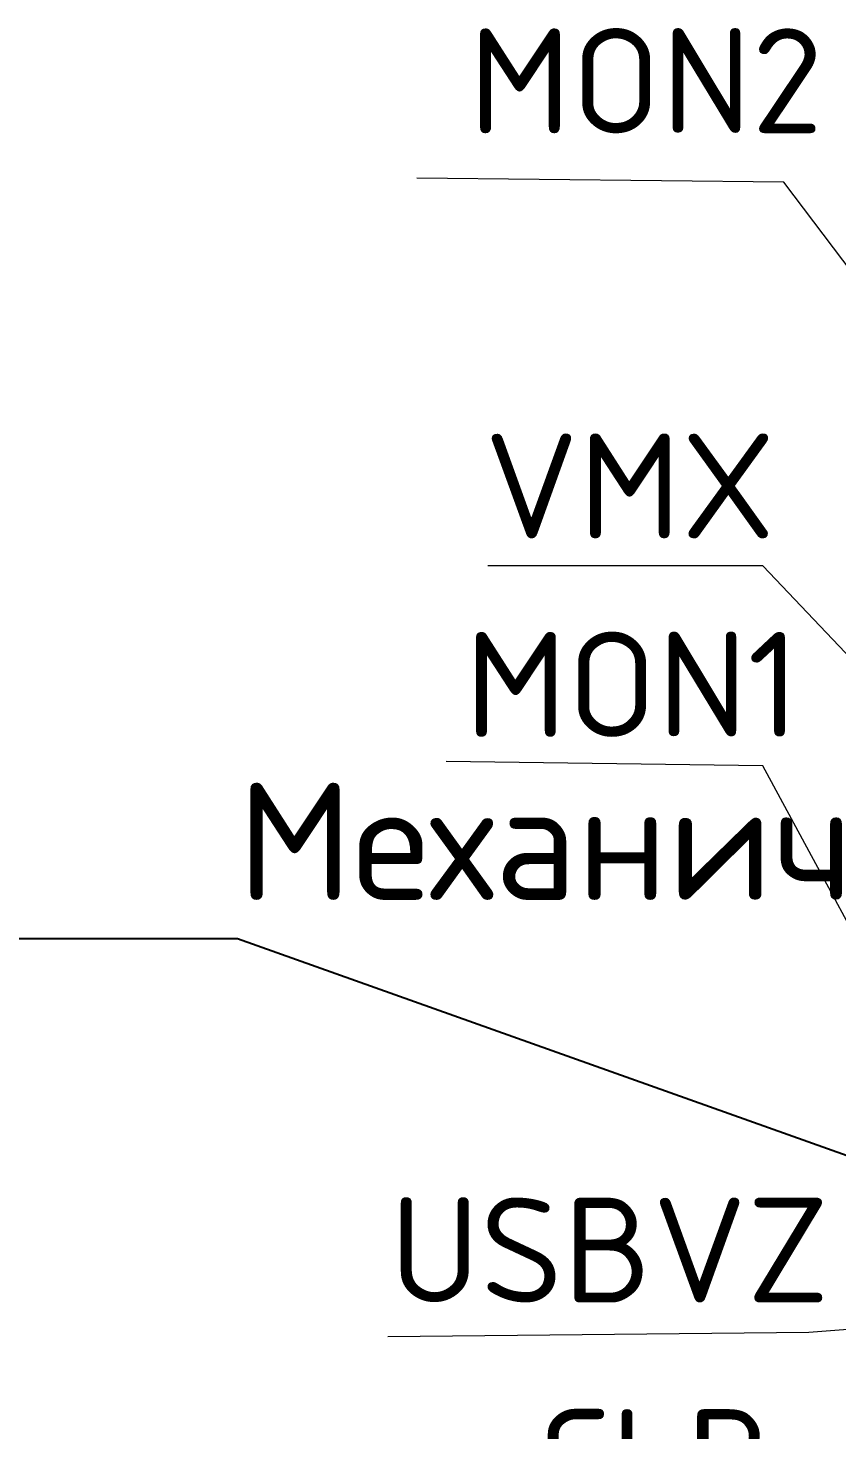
# Model space of a CAD drawing. Header units: millimetres. Extents: x 3050 to 430575, y -569542 to 36130.
# Drawn here: x 312132 to 313103, y -470296 to -468614 of the extents above; entities that cross this region are included whole.
import ezdxf

# ---------------------------------------------------------------- set-up
doc = ezdxf.new("R2010")
doc.units = ezdxf.units.MM
doc.layers.add('PDF _Геометрия', color=7, linetype='Continuous')
doc.layers.add('PDF _Текст', color=7, linetype='Continuous')
doc.styles.add('PDF ISOCPEUR', font='isocpeur.ttf')

# ---------------------------------------------------------------- blocks, each defined once
blk = doc.blocks.new('ТХ3 4 этаж')
at = {"layer": 'PDF _Геометрия', "color": 5, "lineweight": 9}
for points in [[(43230.6, -54455.8), (42544.8, -53550), (41664.8, -53540)], [(42875.5, -54871.3), (42494.8, -54470), (41834.8, -54470)], [(42864.8, -55635), (42494.8, -54950), (41734.8, -54940)], [(43124.8, -56270), (42604.8, -56310), (41594.8, -56320)]]:
    blk.add_lwpolyline(points, dxfattribs=at)
at = {"layer": 'PDF _Геометрия', "color": 5, "lineweight": 25}
blk.add_lwpolyline([(42791.6, -55919), (41233.7, -55365.5), (35754.1, -55365.5)], dxfattribs=at)
at = {"layer": 'PDF _Текст', "color": 5, "lineweight": 30, "attachment_point": 4, "style": 'PDF ISOCPEUR'}
for s, insert, char_height in [('MON2', (41789.1, -53306.7), 251.7), ('VMX', (41826.1, -54278.6), 251.7), ('MON1', (41779.4, -54754.7), 251.7), ('\\pxqr;Механическая рулонная штора\\P1700х1200 мм', (41233.7, -55365.5), 281.029), ('USBVZ', (41599, -56111.7), 251.7), ('СLB', (41960, -56619.3), 251.7)]:
    blk.add_mtext(s, dxfattribs=dict(at, insert=insert, char_height=char_height))

msp = doc.modelspace()

# ---------------------------------------------------------------- block references
at = {"xscale": 0.5, "yscale": 0.5, "zscale": 0.5}
msp.add_blockref('ТХ3 4 этаж', (291766.25, -442024.29), dxfattribs=at)

doc.saveas('drawing.dxf')
